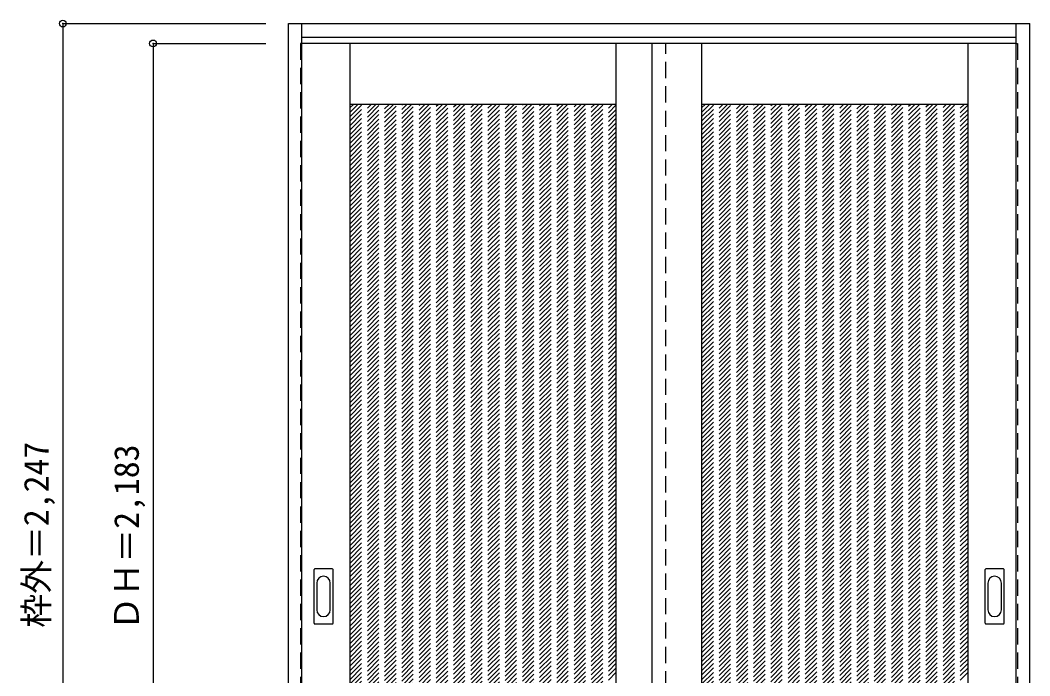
# Model space of a CAD drawing. Units: millimetres, scale not verified. Extents: x -1399 to 847, y -1720 to 1192.
# Drawn here: x -1399 to 839, y -261 to 1192 of the extents above; entities that cross this region are included whole.
import ezdxf
from ezdxf.enums import TextEntityAlignment as Align

# ---------------------------------------------------------------- set-up
doc = ezdxf.new("R2010")
doc.units = ezdxf.units.MM
doc.header["$LTSCALE"] = 30
doc.header["$PDMODE"] = 32
doc.header["$PDSIZE"] = 15
doc.linetypes.add('DASHED1', pattern=[1.8, 1.2, -0.6])
doc.layers.add('0-0', color=4, linetype='DASHED1')
doc.layers.add('0-1_寸法', color=7, linetype='Continuous')
doc.styles.add('ＭＳ ゴシック', font='')
doc.styles.get('ＭＳ ゴシック').set_extended_font_data('MS Gothic')

msp = doc.modelspace()

# ---------------------------------------------------------------- linework, layer by layer
at = {"layer": '0-0', "color": 3, "linetype": 'Continuous'}
for p, q in [((-804.87, -1062.64), (-804.87, 1184.36)), ((-804.87, 1184.36), (839.13, 1184.36)), ((-774.87, -1062.64), (-774.87, 1184.36)), ((809.13, -1042.1), (809.13, 1184.36)), ((839.13, -1062.64), (839.13, 1184.36)), ((-774.87, 1154.36), (809.13, 1154.36)), ((809.13, 1140.36), (-774.87, 1140.36)), ((-667.87, -1042.64), (-667.87, 1140.36)), ((-77.87, -1042.64), (-77.87, 1140.36)), ((2.13, -1042.64), (2.13, 1140.36)), ((112.13, -1042.64), (112.13, 1140.36)), ((702.13, -1042.64), (702.13, 1140.36)), ((-77.87, 1005.36), (-667.87, 1005.36)), ((702.13, 1005.36), (112.13, 1005.36)), ((-747.87, -144.64), (-747.87, -25.64)), ((-707.37, -24.14), (-746.37, -24.14)), ((-705.87, -144.64), (-705.87, -25.64)), ((740.13, -144.64), (740.13, -25.64)), ((780.63, -24.14), (741.63, -24.14)), ((782.13, -144.64), (782.13, -25.64)), ((-746.37, -146.14), (-707.37, -146.14)), ((741.63, -146.14), (780.63, -146.14))]:
    msp.add_line(p, q, dxfattribs=at)
at = {"layer": '0-0'}
for p, q in [((-777.87, 1140.36), (-777.87, -1042.64)), ((-774.87, 1140.36), (-777.87, 1140.36)), ((32.13, -1042.64), (32.13, 1140.36)), ((809.13, 1140.36), (812.13, 1140.36)), ((812.13, 1140.36), (812.13, -1042.64)), ((-667.87, 424.08), (-86.58, 1005.36)), ((-667.87, 433.98), (-96.48, 1005.36)), ((-667.87, 443.88), (-106.38, 1005.36)), ((-667.87, 453.78), (-116.28, 1005.36)), ((-667.87, 463.68), (-126.18, 1005.36)), ((-667.87, 473.58), (-136.08, 1005.36)), ((-667.87, 483.48), (-145.98, 1005.36)), ((-667.87, 493.37), (-155.88, 1005.36)), ((-667.87, 503.27), (-165.78, 1005.36)), ((-667.87, 513.17), (-175.68, 1005.36)), ((-667.87, 523.07), (-185.58, 1005.36)), ((-667.87, 532.97), (-195.48, 1005.36)), ((-667.87, 542.87), (-205.38, 1005.36)), ((-667.87, 552.77), (-215.28, 1005.36)), ((-667.87, 562.67), (-225.18, 1005.36)), ((-667.87, 572.57), (-235.08, 1005.36)), ((-667.87, 582.47), (-244.98, 1005.36)), ((-667.87, 592.37), (-254.88, 1005.36)), ((-667.87, 602.27), (-264.78, 1005.36)), ((-667.87, 612.17), (-274.68, 1005.36)), ((-667.87, 622.07), (-284.57, 1005.36)), ((-667.87, 631.97), (-294.47, 1005.36)), ((-667.87, 641.87), (-304.37, 1005.36)), ((-667.87, 651.77), (-314.27, 1005.36)), ((-667.87, 661.67), (-324.17, 1005.36)), ((-667.87, 671.57), (-334.07, 1005.36)), ((-667.87, 681.47), (-343.97, 1005.36)), ((-667.87, 691.36), (-353.87, 1005.36)), ((-667.87, 701.26), (-363.77, 1005.36)), ((-667.87, 711.16), (-373.67, 1005.36)), ((-667.87, 721.06), (-383.57, 1005.36)), ((-667.87, 730.96), (-393.47, 1005.36)), ((-667.87, 740.86), (-403.37, 1005.36)), ((-667.87, 750.76), (-413.27, 1005.36)), ((-667.87, 760.66), (-423.17, 1005.36)), ((-667.87, 770.56), (-433.07, 1005.36)), ((-667.87, 780.46), (-442.97, 1005.36)), ((-667.87, 790.36), (-452.87, 1005.36)), ((-667.87, 800.26), (-462.77, 1005.36)), ((-667.87, 810.16), (-472.67, 1005.36)), ((-667.87, 820.06), (-482.56, 1005.36)), ((-667.87, 829.96), (-492.46, 1005.36)), ((-667.87, 839.86), (-502.36, 1005.36)), ((-667.87, 849.76), (-512.26, 1005.36)), ((-667.87, 859.66), (-522.16, 1005.36)), ((-667.87, 869.56), (-532.06, 1005.36)), ((-667.87, 879.46), (-541.96, 1005.36)), ((-667.87, 889.35), (-551.86, 1005.36)), ((-667.87, 899.25), (-561.76, 1005.36)), ((-667.87, 909.15), (-571.66, 1005.36)), ((-667.87, 919.05), (-581.56, 1005.36)), ((-667.87, 928.95), (-591.46, 1005.36)), ((-667.87, 938.85), (-601.36, 1005.36)), ((-667.87, 948.75), (-611.26, 1005.36)), ((-667.87, 958.65), (-621.16, 1005.36)), ((-667.87, 968.55), (-631.06, 1005.36)), ((-667.87, 978.45), (-640.96, 1005.36)), ((-667.87, 988.35), (-650.86, 1005.36)), ((-667.87, 998.25), (-660.76, 1005.36)), ((-667.87, 414.18), (-77.87, 1004.18)), ((-667.87, 404.28), (-77.87, 994.28)), ((112.13, 424.08), (693.42, 1005.36)), ((112.13, 433.98), (683.52, 1005.36)), ((112.13, 443.88), (673.62, 1005.36)), ((112.13, 453.78), (663.72, 1005.36)), ((112.13, 463.68), (653.82, 1005.36)), ((112.13, 473.58), (643.92, 1005.36)), ((112.13, 483.48), (634.02, 1005.36)), ((112.13, 493.37), (624.12, 1005.36)), ((112.13, 503.27), (614.22, 1005.36)), ((112.13, 513.17), (604.32, 1005.36)), ((112.13, 523.07), (594.42, 1005.36)), ((112.13, 532.97), (584.52, 1005.36)), ((112.13, 542.87), (574.62, 1005.36)), ((112.13, 552.77), (564.72, 1005.36)), ((112.13, 562.67), (554.82, 1005.36)), ((112.13, 572.57), (544.92, 1005.36)), ((112.13, 582.47), (535.02, 1005.36)), ((112.13, 592.37), (525.12, 1005.36)), ((112.13, 602.27), (515.22, 1005.36)), ((112.13, 612.17), (505.32, 1005.36)), ((112.13, 622.07), (495.43, 1005.36)), ((112.13, 631.97), (485.53, 1005.36)), ((112.13, 641.87), (475.63, 1005.36)), ((112.13, 651.77), (465.73, 1005.36)), ((112.13, 661.67), (455.83, 1005.36)), ((112.13, 671.57), (445.93, 1005.36)), ((112.13, 681.47), (436.03, 1005.36)), ((112.13, 691.36), (426.13, 1005.36)), ((112.13, 701.26), (416.23, 1005.36)), ((112.13, 711.16), (406.33, 1005.36)), ((112.13, 721.06), (396.43, 1005.36)), ((112.13, 730.96), (386.53, 1005.36)), ((112.13, 740.86), (376.63, 1005.36)), ((112.13, 750.76), (366.73, 1005.36)), ((112.13, 760.66), (356.83, 1005.36)), ((112.13, 770.56), (346.93, 1005.36)), ((112.13, 780.46), (337.03, 1005.36)), ((112.13, 790.36), (327.13, 1005.36)), ((112.13, 800.26), (317.23, 1005.36)), ((112.13, 810.16), (307.33, 1005.36)), ((112.13, 820.06), (297.44, 1005.36)), ((112.13, 829.96), (287.54, 1005.36)), ((112.13, 839.86), (277.64, 1005.36)), ((112.13, 849.76), (267.74, 1005.36)), ((112.13, 859.66), (257.84, 1005.36)), ((112.13, 869.56), (247.94, 1005.36)), ((112.13, 879.46), (238.04, 1005.36)), ((112.13, 889.35), (228.14, 1005.36)), ((112.13, 899.25), (218.24, 1005.36)), ((112.13, 909.15), (208.34, 1005.36)), ((112.13, 919.05), (198.44, 1005.36)), ((112.13, 928.95), (188.54, 1005.36)), ((112.13, 938.85), (178.64, 1005.36)), ((112.13, 948.75), (168.74, 1005.36)), ((112.13, 958.65), (158.84, 1005.36)), ((112.13, 968.55), (148.94, 1005.36)), ((112.13, 978.45), (139.04, 1005.36)), ((112.13, 988.35), (129.14, 1005.36)), ((112.13, 998.25), (119.24, 1005.36)), ((112.13, 414.18), (702.13, 1004.18)), ((112.13, 404.28), (702.13, 994.28)), ((-667.87, 394.38), (-77.87, 984.38)), ((-667.87, 384.48), (-77.87, 974.48)), ((-667.87, 374.58), (-77.87, 964.58)), ((112.13, 394.38), (702.13, 984.38)), ((112.13, 384.48), (702.13, 974.48)), ((112.13, 374.58), (702.13, 964.58)), ((-667.87, 364.68), (-77.87, 954.68)), ((-667.87, 354.78), (-77.87, 944.78)), ((112.13, 364.68), (702.13, 954.68)), ((112.13, 354.78), (702.13, 944.78)), ((-667.87, 344.88), (-77.87, 934.88)), ((-667.87, 334.98), (-77.87, 924.98)), ((112.13, 344.88), (702.13, 934.88)), ((112.13, 334.98), (702.13, 924.98)), ((-667.87, 325.08), (-77.87, 915.08)), ((-667.87, 315.18), (-77.87, 905.18)), ((112.13, 325.08), (702.13, 915.08)), ((112.13, 315.18), (702.13, 905.18)), ((-667.87, 305.28), (-77.87, 895.28)), ((-667.87, 295.39), (-77.87, 885.39)), ((-667.87, 285.49), (-77.87, 875.49)), ((112.13, 305.28), (702.13, 895.28)), ((112.13, 295.39), (702.13, 885.39)), ((112.13, 285.49), (702.13, 875.49)), ((-667.87, 275.59), (-77.87, 865.59)), ((-667.87, 265.69), (-77.87, 855.69)), ((112.13, 275.59), (702.13, 865.59)), ((112.13, 265.69), (702.13, 855.69)), ((-667.87, 255.79), (-77.87, 845.79)), ((-667.87, 245.89), (-77.87, 835.89)), ((112.13, 255.79), (702.13, 845.79)), ((112.13, 245.89), (702.13, 835.89)), ((-667.87, 235.99), (-77.87, 825.99)), ((-667.87, 226.09), (-77.87, 816.09)), ((-667.87, 216.19), (-77.87, 806.19)), ((112.13, 235.99), (702.13, 825.99)), ((112.13, 226.09), (702.13, 816.09)), ((112.13, 216.19), (702.13, 806.19)), ((-667.87, 206.29), (-77.87, 796.29)), ((-667.87, 196.39), (-77.87, 786.39)), ((112.13, 206.29), (702.13, 796.29)), ((112.13, 196.39), (702.13, 786.39)), ((-667.87, 186.49), (-77.87, 776.49)), ((-667.87, 176.59), (-77.87, 766.59)), ((112.13, 186.49), (702.13, 776.49)), ((112.13, 176.59), (702.13, 766.59)), ((-667.87, 166.69), (-77.87, 756.69)), ((-667.87, 156.79), (-77.87, 746.79)), ((112.13, 166.69), (702.13, 756.69)), ((112.13, 156.79), (702.13, 746.79)), ((-667.87, 146.89), (-77.87, 736.89)), ((-667.87, 136.99), (-77.87, 726.99)), ((-667.87, 127.09), (-77.87, 717.09)), ((112.13, 146.89), (702.13, 736.89)), ((112.13, 136.99), (702.13, 726.99)), ((112.13, 127.09), (702.13, 717.09)), ((-667.87, 117.19), (-77.87, 707.19)), ((-667.87, 107.29), (-77.87, 697.29)), ((112.13, 117.19), (702.13, 707.19)), ((112.13, 107.29), (702.13, 697.29)), ((-667.87, 97.4), (-77.87, 687.4)), ((-667.87, 87.5), (-77.87, 677.5)), ((112.13, 97.4), (702.13, 687.4)), ((112.13, 87.5), (702.13, 677.5)), ((-667.87, 77.6), (-77.87, 667.6)), ((-667.87, 67.7), (-77.87, 657.7)), ((112.13, 77.6), (702.13, 667.6)), ((112.13, 67.7), (702.13, 657.7)), ((-667.87, 57.8), (-77.87, 647.8)), ((-667.87, 47.9), (-77.87, 637.9)), ((-667.87, 38), (-77.87, 628)), ((112.13, 57.8), (702.13, 647.8)), ((112.13, 47.9), (702.13, 637.9)), ((112.13, 38), (702.13, 628)), ((-667.87, 28.1), (-77.87, 618.1)), ((-667.87, 18.2), (-77.87, 608.2)), ((112.13, 28.1), (702.13, 618.1)), ((112.13, 18.2), (702.13, 608.2)), ((-667.87, 8.3), (-77.87, 598.3)), ((-667.87, -1.6), (-77.87, 588.4)), ((112.13, 8.3), (702.13, 598.3)), ((112.13, -1.6), (702.13, 588.4)), ((-667.87, -11.5), (-77.87, 578.5)), ((-667.87, -21.4), (-77.87, 568.6)), ((112.13, -11.5), (702.13, 578.5)), ((112.13, -21.4), (702.13, 568.6)), ((-667.87, -31.3), (-77.87, 558.7)), ((-667.87, -41.2), (-77.87, 548.8)), ((-667.87, -51.1), (-77.87, 538.9)), ((112.13, -31.3), (702.13, 558.7)), ((112.13, -41.2), (702.13, 548.8)), ((112.13, -51.1), (702.13, 538.9)), ((-667.87, -61), (-77.87, 529)), ((-667.87, -70.9), (-77.87, 519.1)), ((112.13, -61), (702.13, 529)), ((112.13, -70.9), (702.13, 519.1)), ((-667.87, -80.8), (-77.87, 509.2)), ((-667.87, -90.7), (-77.87, 499.3)), ((112.13, -80.8), (702.13, 509.2)), ((112.13, -90.7), (702.13, 499.3)), ((-667.87, -100.59), (-77.87, 489.41)), ((-667.87, -110.49), (-77.87, 479.51)), ((112.13, -100.59), (702.13, 489.41)), ((112.13, -110.49), (702.13, 479.51)), ((-667.87, -120.39), (-77.87, 469.61)), ((-667.87, -130.29), (-77.87, 459.71)), ((-667.87, -140.19), (-77.87, 449.81)), ((112.13, -120.39), (702.13, 469.61)), ((112.13, -130.29), (702.13, 459.71)), ((112.13, -140.19), (702.13, 449.81)), ((-667.87, -150.09), (-77.87, 439.91)), ((-667.87, -159.99), (-77.87, 430.01)), ((112.13, -150.09), (702.13, 439.91)), ((112.13, -159.99), (702.13, 430.01)), ((-667.87, -169.89), (-77.87, 420.11)), ((-667.87, -179.79), (-77.87, 410.21)), ((112.13, -169.89), (702.13, 420.11)), ((112.13, -179.79), (702.13, 410.21)), ((-667.87, -189.69), (-77.87, 400.31)), ((-667.87, -199.59), (-77.87, 390.41)), ((112.13, -189.69), (702.13, 400.31)), ((112.13, -199.59), (702.13, 390.41)), ((-667.87, -209.49), (-77.87, 380.51)), ((-667.87, -219.39), (-77.87, 370.61)), ((-667.87, -229.29), (-77.87, 360.71)), ((112.13, -209.49), (702.13, 380.51)), ((112.13, -219.39), (702.13, 370.61)), ((112.13, -229.29), (702.13, 360.71)), ((-667.87, -239.19), (-77.87, 350.81)), ((-667.87, -249.09), (-77.87, 340.91)), ((112.13, -239.19), (702.13, 350.81)), ((112.13, -249.09), (702.13, 340.91)), ((-667.87, -258.99), (-77.87, 331.01)), ((-667.87, -268.89), (-77.87, 321.11)), ((112.13, -258.99), (702.13, 331.01)), ((112.13, -268.89), (702.13, 321.11)), ((-667.87, -278.79), (-77.87, 311.21)), ((-667.87, -288.69), (-77.87, 301.31)), ((-667.87, -298.58), (-77.87, 291.42)), ((112.13, -278.79), (702.13, 311.21)), ((112.13, -288.69), (702.13, 301.31)), ((112.13, -298.58), (702.13, 291.42)), ((-667.87, -308.48), (-77.87, 281.52)), ((-667.87, -318.38), (-77.87, 271.62)), ((112.13, -308.48), (702.13, 281.52)), ((112.13, -318.38), (702.13, 271.62)), ((-667.87, -328.28), (-77.87, 261.72)), ((-667.87, -338.18), (-77.87, 251.82)), ((112.13, -328.28), (702.13, 261.72)), ((112.13, -338.18), (702.13, 251.82)), ((-667.87, -348.08), (-77.87, 241.92)), ((-667.87, -357.98), (-77.87, 232.02)), ((112.13, -348.08), (702.13, 241.92)), ((112.13, -357.98), (702.13, 232.02)), ((-667.87, -367.88), (-77.87, 222.12)), ((-667.87, -377.78), (-77.87, 212.22)), ((-667.87, -387.68), (-77.87, 202.32)), ((112.13, -367.88), (702.13, 222.12)), ((112.13, -377.78), (702.13, 212.22)), ((112.13, -387.68), (702.13, 202.32)), ((-667.87, -397.58), (-77.87, 192.42)), ((-667.87, -407.48), (-77.87, 182.52)), ((112.13, -397.58), (702.13, 192.42)), ((112.13, -407.48), (702.13, 182.52)), ((-667.87, -417.38), (-77.87, 172.62)), ((-667.87, -427.28), (-77.87, 162.72)), ((112.13, -417.38), (702.13, 172.62)), ((112.13, -427.28), (702.13, 162.72)), ((-667.87, -437.18), (-77.87, 152.82)), ((-667.87, -447.08), (-77.87, 142.92)), ((112.13, -437.18), (702.13, 152.82)), ((112.13, -447.08), (702.13, 142.92)), ((-667.87, -456.98), (-77.87, 133.02)), ((-667.87, -466.88), (-77.87, 123.12)), ((-667.87, -476.78), (-77.87, 113.22)), ((112.13, -456.98), (702.13, 133.02)), ((112.13, -466.88), (702.13, 123.12)), ((112.13, -476.78), (702.13, 113.22)), ((-667.87, -486.68), (-77.87, 103.32)), ((-667.87, -496.57), (-77.87, 93.43)), ((112.13, -486.68), (702.13, 103.32)), ((112.13, -496.57), (702.13, 93.43)), ((-667.87, -506.47), (-77.87, 83.53)), ((-667.87, -516.37), (-77.87, 73.63)), ((112.13, -506.47), (702.13, 83.53)), ((112.13, -516.37), (702.13, 73.63)), ((-667.87, -526.27), (-77.87, 63.73)), ((-667.87, -536.17), (-77.87, 53.83)), ((112.13, -526.27), (702.13, 63.73)), ((112.13, -536.17), (702.13, 53.83)), ((-667.87, -546.07), (-77.87, 43.93)), ((-667.87, -555.97), (-77.87, 34.03)), ((-667.87, -565.87), (-77.87, 24.13)), ((112.13, -546.07), (702.13, 43.93)), ((112.13, -555.97), (702.13, 34.03)), ((112.13, -565.87), (702.13, 24.13)), ((-667.87, -575.77), (-77.87, 14.23)), ((-667.87, -585.67), (-77.87, 4.33)), ((112.13, -575.77), (702.13, 14.23)), ((112.13, -585.67), (702.13, 4.33)), ((-667.87, -595.57), (-77.87, -5.57)), ((-667.87, -605.47), (-77.87, -15.47)), ((112.13, -595.57), (702.13, -5.57)), ((112.13, -605.47), (702.13, -15.47)), ((-667.87, -615.37), (-77.87, -25.37)), ((-667.87, -625.27), (-77.87, -35.27)), ((112.13, -615.37), (702.13, -25.37)), ((112.13, -625.27), (702.13, -35.27)), ((-667.87, -635.17), (-77.87, -45.17)), ((-667.87, -645.07), (-77.87, -55.07)), ((-667.87, -654.97), (-77.87, -64.97)), ((112.13, -635.17), (702.13, -45.17)), ((112.13, -645.07), (702.13, -55.07)), ((112.13, -654.97), (702.13, -64.97)), ((-667.87, -664.87), (-77.87, -74.87)), ((-667.87, -674.77), (-77.87, -84.77)), ((112.13, -664.87), (702.13, -74.87)), ((112.13, -674.77), (702.13, -84.77)), ((-667.87, -684.66), (-77.87, -94.66)), ((-667.87, -694.56), (-77.87, -104.56)), ((112.13, -684.66), (702.13, -94.66)), ((112.13, -694.56), (702.13, -104.56)), ((-667.87, -704.46), (-77.87, -114.46)), ((-667.87, -714.36), (-77.87, -124.36)), ((-667.87, -724.26), (-77.87, -134.26)), ((112.13, -704.46), (702.13, -114.46)), ((112.13, -714.36), (702.13, -124.36)), ((112.13, -724.26), (702.13, -134.26)), ((-667.87, -734.16), (-77.87, -144.16)), ((-667.87, -744.06), (-77.87, -154.06)), ((112.13, -734.16), (702.13, -144.16)), ((112.13, -744.06), (702.13, -154.06)), ((-667.87, -753.96), (-77.87, -163.96)), ((-667.87, -763.86), (-77.87, -173.86)), ((112.13, -753.96), (702.13, -163.96)), ((112.13, -763.86), (702.13, -173.86)), ((-667.87, -773.76), (-77.87, -183.76)), ((-667.87, -783.66), (-77.87, -193.66)), ((112.13, -773.76), (702.13, -183.76)), ((112.13, -783.66), (702.13, -193.66)), ((-667.87, -793.56), (-77.87, -203.56)), ((-667.87, -803.46), (-77.87, -213.46)), ((-667.87, -813.36), (-77.87, -223.36)), ((112.13, -793.56), (702.13, -203.56)), ((112.13, -803.46), (702.13, -213.46)), ((112.13, -813.36), (702.13, -223.36)), ((-667.87, -823.26), (-77.87, -233.26)), ((-667.87, -833.16), (-77.87, -243.16)), ((112.13, -823.26), (702.13, -233.26)), ((112.13, -833.16), (702.13, -243.16)), ((-667.87, -843.06), (-77.87, -253.06)), ((112.13, -843.06), (702.13, -253.06))]:
    msp.add_line(p, q, dxfattribs=at)
at = {"layer": '0-0', "color": 7, "linetype": 'Continuous'}
for p, q in [((-741.87, -55.54), (-741.87, -114.74)), ((-711.87, -114.74), (-711.87, -55.54)), ((746.13, -55.54), (746.13, -114.74)), ((776.13, -114.74), (776.13, -55.54))]:
    msp.add_line(p, q, dxfattribs=at)
at = {"layer": '0-0', "color": 3, "linetype": 'Continuous'}
for centre, start, end in [((-746.37, -25.64), 90, 180), ((-707.37, -25.64), 0, 90), ((741.63, -25.64), 90, 180), ((780.63, -25.64), 0, 90), ((-746.37, -144.64), 180, 270), ((-707.37, -144.64), 270, 0), ((741.63, -144.64), 180, 270), ((780.63, -144.64), 270, 0)]:
    msp.add_arc(centre, 1.5, start, end, dxfattribs=at)
at = {"layer": '0-0', "color": 7, "linetype": 'Continuous'}
for centre, start, end in [((-726.87, -55.54), 0, 180), ((761.13, -55.54), 0, 180), ((-726.87, -114.74), 180, 0), ((761.13, -114.74), 180, 0)]:
    msp.add_arc(centre, 15, start, end, dxfattribs=at)
at = {"layer": '0-1_寸法', "color": 4}
for p, q in [((-1304.87, 1184.36), (-1304.87, -1062.64)), ((-1304.87, 1184.36), (-854.87, 1184.36)), ((-1104.87, 1140.36), (-854.87, 1140.36)), ((-1104.87, 1140.36), (-1104.87, -1042.64))]:
    msp.add_line(p, q, dxfattribs=at)
at = {"layer": '0-1_寸法'}
for p in [(-1304.87, 1184.36), (-1104.87, 1140.36)]:
    msp.add_point(p, dxfattribs=at)

# ---------------------------------------------------------------- texts
at = {"layer": '0-1_寸法', "style": 'ＭＳ ゴシック'}
for s, p in [('枠外＝2,247', (-1319.87, -154.39)), ('ＤＨ＝2,183', (-1119.87, -160.39))]:
    msp.add_text(s, height=54.99, rotation=90, dxfattribs=at).set_placement(p, align=Align.BOTTOM_LEFT)

doc.saveas('drawing.dxf')
